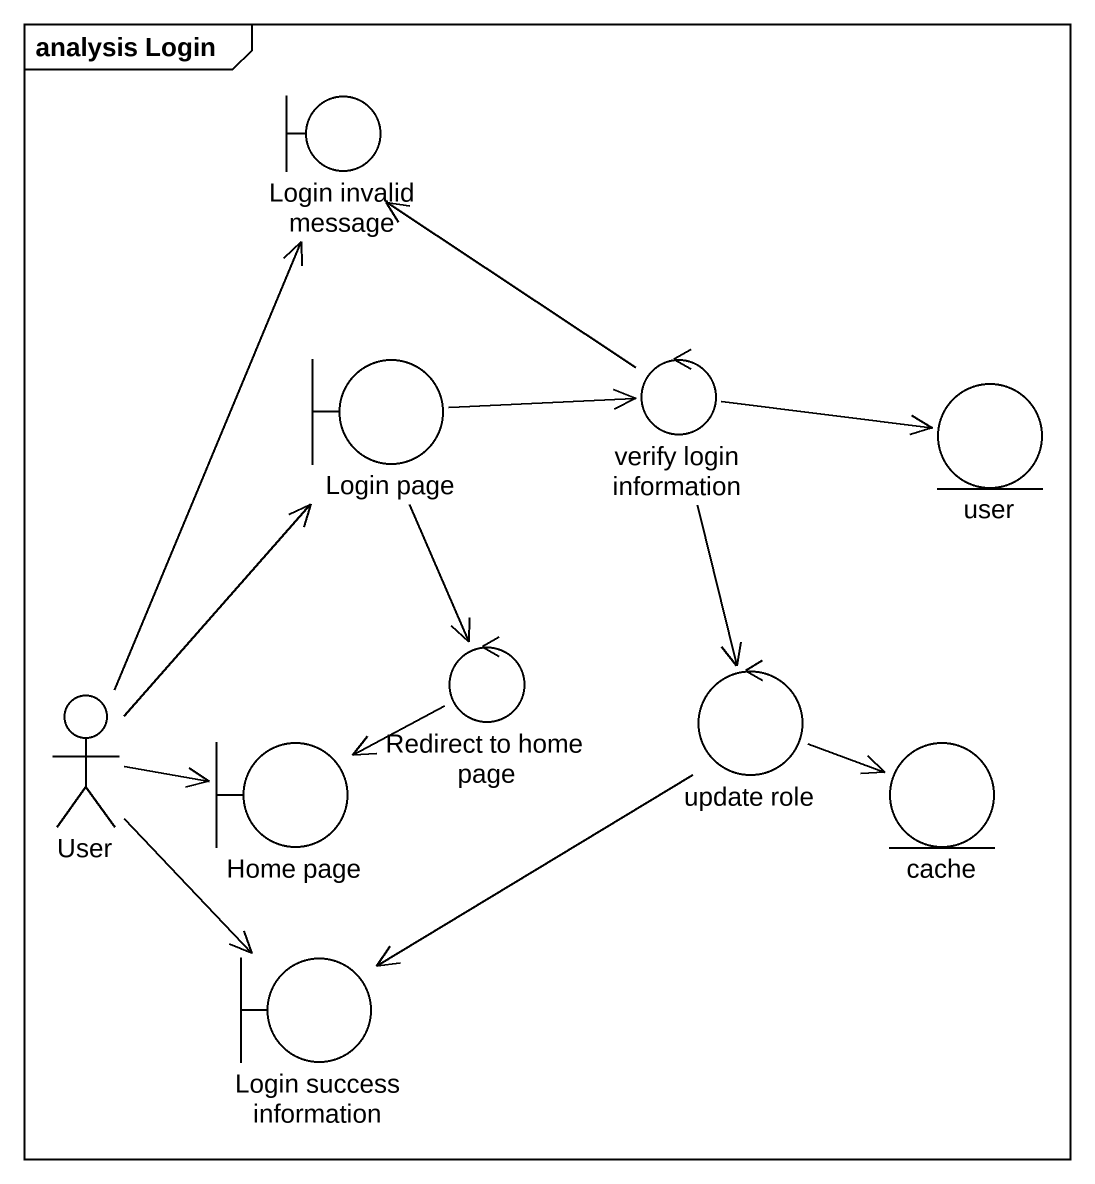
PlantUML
@startuml
mainframe analysis Login
boundary "Login invalid message" as Login_invalid_message
boundary "Login page" as Login_page
control "verify login information" as verify_login_information
entity user
actor User
control "Redirect to home page" as Redirect_to_home_page
control "update role" as update_role
boundary "Home page" as Home_page
entity cache
boundary "Login success information" as Login_success_information
Login_page -right-> verify_login_information
Login_page --> Redirect_to_home_page
verify_login_information -up-> Login_invalid_message
verify_login_information -right-> user
verify_login_information --> update_role
User -up-> Login_invalid_message
User -up-> Login_page
User -right-> Home_page
User --> Login_success_information
Redirect_to_home_page -left-> Home_page
update_role -right-> cache
update_role --> Login_success_information
@enduml
